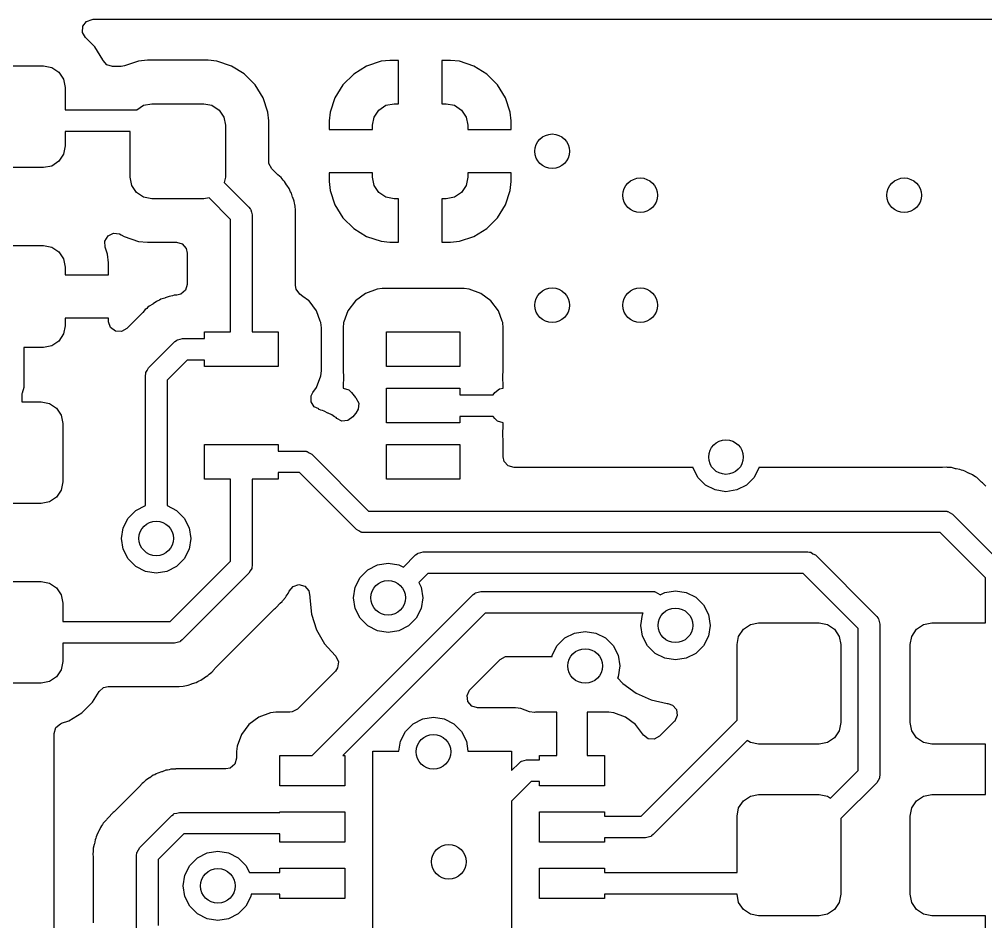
# Model space of a CAD drawing. Extents: x 3.82 to 4.98, y -3.18 to -2.42.
# Drawn here: x 4.2078 to 4.6471, y -2.8302 to -2.42 of the extents above; entities that cross this region are included whole.
import ezdxf

# ---------------------------------------------------------------- set-up
doc = ezdxf.new("R2010")
doc.units = 0
doc.header["$MEASUREMENT"] = 0
doc.layers.add('BLACK', color=7, linetype='CONTINUOUS')

msp = doc.modelspace()

# ---------------------------------------------------------------- linework, layer by layer
at = {"layer": 'BLACK', "linetype": 'CONTINUOUS'}
for p, q in [((4.23833, -2.42097), (4.2409, -2.42001)), ((4.2409, -2.42001), (4.24125, -2.42)), ((4.24125, -2.42), (4.97512, -2.42)), ((4.23648, -2.42592), (4.23668, -2.42318)), ((4.23668, -2.42318), (4.23833, -2.42097)), ((4.2378, -2.42833), (4.23648, -2.42592)), ((4.24204, -2.43257), (4.2378, -2.42833)), ((4.24566, -2.43845), (4.24204, -2.43257)), ((4.1813, -2.44118), (4.2187, -2.44118)), ((4.2187, -2.44118), (4.22247, -2.44193)), ((4.22247, -2.44193), (4.22566, -2.44406)), ((4.24573, -2.4386), (4.24566, -2.43845)), ((4.24566, -2.43845), (4.24566, -2.43845)), ((4.24581, -2.43869), (4.24573, -2.4386)), ((4.24752, -2.44064), (4.24581, -2.43869)), ((4.24581, -2.43869), (4.24581, -2.43869)), ((4.24581, -2.43869), (4.24581, -2.43869)), ((4.25016, -2.44142), (4.24752, -2.44064)), ((4.25402, -2.44142), (4.25016, -2.44142)), ((4.25556, -2.44117), (4.25402, -2.44142)), ((4.25783, -2.44042), (4.25556, -2.44117)), ((4.26194, -2.43906), (4.25783, -2.44042)), ((4.26598, -2.43864), (4.26194, -2.43906)), ((4.26194, -2.43906), (4.26194, -2.43906)), ((4.29354, -2.43864), (4.26598, -2.43864)), ((4.26598, -2.43864), (4.26598, -2.43864)), ((4.29759, -2.43906), (4.29354, -2.43864)), ((4.30415, -2.44123), (4.29759, -2.43906)), ((4.29759, -2.43906), (4.29759, -2.43906)), ((4.31003, -2.44485), (4.30415, -2.44123)), ((4.36562, -2.44125), (4.35975, -2.44487)), ((4.36563, -2.44125), (4.36562, -2.44125)), ((4.37218, -2.43907), (4.36563, -2.44125)), ((4.37622, -2.43866), (4.37218, -2.43907)), ((4.38016, -2.43866), (4.37622, -2.43866)), ((4.37622, -2.43866), (4.37622, -2.43866)), ((4.38016, -2.45835), (4.38016, -2.43866)), ((4.38016, -2.43866), (4.38016, -2.43866)), ((4.40378, -2.43866), (4.39984, -2.43866)), ((4.39984, -2.43866), (4.39984, -2.45835)), ((4.40782, -2.43907), (4.40378, -2.43866)), ((4.41437, -2.44125), (4.40782, -2.43907)), ((4.40782, -2.43907), (4.40782, -2.43907)), ((4.42025, -2.44487), (4.41437, -2.44125)), ((4.41437, -2.44125), (4.41437, -2.44125)), ((4.22566, -2.44406), (4.22779, -2.44725)), ((4.31491, -2.44974), (4.31003, -2.44485)), ((4.35975, -2.44487), (4.35487, -2.44975)), ((4.42513, -2.44975), (4.42025, -2.44487)), ((4.22779, -2.44725), (4.22854, -2.45102)), ((4.22854, -2.45102), (4.22854, -2.46112)), ((4.31854, -2.45562), (4.31491, -2.44974)), ((4.35487, -2.44975), (4.35125, -2.45562)), ((4.42875, -2.45562), (4.42513, -2.44975)), ((4.32071, -2.46217), (4.31854, -2.45562)), ((4.35125, -2.45563), (4.34907, -2.46218)), ((4.35125, -2.45562), (4.35125, -2.45563)), ((4.42875, -2.45563), (4.42875, -2.45562)), ((4.43093, -2.46218), (4.42875, -2.45563)), ((4.26115, -2.46112), (4.26419, -2.4591)), ((4.26419, -2.4591), (4.26795, -2.45835)), ((4.26795, -2.45835), (4.29157, -2.45835)), ((4.29157, -2.45835), (4.29534, -2.4591)), ((4.29534, -2.4591), (4.29853, -2.46123)), ((4.37123, -2.46123), (4.37442, -2.4591)), ((4.37442, -2.4591), (4.37819, -2.45835)), ((4.37819, -2.45835), (4.38016, -2.45835)), ((4.39984, -2.45835), (4.40181, -2.45835)), ((4.40181, -2.45835), (4.40558, -2.4591)), ((4.40558, -2.4591), (4.40877, -2.46123)), ((4.22854, -2.46112), (4.26115, -2.46112)), ((4.29853, -2.46123), (4.30067, -2.46442)), ((4.30067, -2.46442), (4.30142, -2.46819)), ((4.32112, -2.46622), (4.32071, -2.46217)), ((4.32071, -2.46217), (4.32071, -2.46217)), ((4.34907, -2.46218), (4.34866, -2.46622)), ((4.34907, -2.46218), (4.34907, -2.46218)), ((4.36835, -2.46819), (4.3691, -2.46442)), ((4.3691, -2.46442), (4.37123, -2.46123)), ((4.40877, -2.46123), (4.4109, -2.46442)), ((4.4109, -2.46442), (4.41165, -2.46819)), ((4.43134, -2.46622), (4.43093, -2.46218)), ((4.30142, -2.46819), (4.30142, -2.49181)), ((4.32112, -2.47016), (4.32112, -2.46622)), ((4.32112, -2.46622), (4.32112, -2.46622)), ((4.34866, -2.46622), (4.34866, -2.47016)), ((4.36835, -2.47016), (4.36835, -2.46819)), ((4.41165, -2.46819), (4.41165, -2.47016)), ((4.43134, -2.47016), (4.43134, -2.46622)), ((4.43134, -2.46622), (4.43134, -2.46622)), ((4.25811, -2.47096), (4.22854, -2.47096)), ((4.22854, -2.47096), (4.22854, -2.47759)), ((4.25811, -2.49181), (4.25811, -2.47096)), ((4.32112, -2.48451), (4.32112, -2.47016)), ((4.34866, -2.47016), (4.36835, -2.47016)), ((4.41165, -2.47016), (4.43134, -2.47016)), ((4.22854, -2.47759), (4.22779, -2.48136)), ((4.22779, -2.48136), (4.22566, -2.48455)), ((4.22566, -2.48455), (4.22247, -2.48669)), ((4.32123, -2.48555), (4.32112, -2.48451)), ((4.32255, -2.48796), (4.32123, -2.48555)), ((4.2187, -2.48744), (4.1813, -2.48744)), ((4.22247, -2.48669), (4.2187, -2.48744)), ((4.32443, -2.48984), (4.32255, -2.48796)), ((4.32517, -2.49058), (4.32443, -2.48984)), ((4.32534, -2.49074), (4.32517, -2.49058)), ((4.32676, -2.49191), (4.32534, -2.49074)), ((4.36835, -2.48984), (4.34866, -2.48984)), ((4.34866, -2.48984), (4.34866, -2.49378)), ((4.36835, -2.49181), (4.36835, -2.48984)), ((4.43134, -2.48984), (4.41165, -2.48984)), ((4.41165, -2.48984), (4.41165, -2.49181)), ((4.43134, -2.49378), (4.43134, -2.48984)), ((4.25886, -2.49558), (4.25811, -2.49181)), ((4.30142, -2.49181), (4.30094, -2.49422)), ((4.30094, -2.49422), (4.31214, -2.50542)), ((4.32722, -2.49254), (4.32676, -2.49191)), ((4.32772, -2.49313), (4.32722, -2.49254)), ((4.32827, -2.49368), (4.32772, -2.49313)), ((4.32921, -2.49526), (4.32827, -2.49368)), ((4.32827, -2.49368), (4.32827, -2.49368)), ((4.34866, -2.49378), (4.34907, -2.49782)), ((4.3691, -2.49558), (4.36835, -2.49181)), ((4.41165, -2.49181), (4.4109, -2.49558)), ((4.43093, -2.49782), (4.43134, -2.49378)), ((4.43134, -2.49378), (4.43134, -2.49378)), ((4.26099, -2.49877), (4.25886, -2.49558)), ((4.26419, -2.5009), (4.26099, -2.49877)), ((4.32933, -2.49545), (4.32921, -2.49526)), ((4.33041, -2.49694), (4.32933, -2.49545)), ((4.3307, -2.49767), (4.33041, -2.49694)), ((4.33041, -2.49694), (4.33041, -2.49694)), ((4.33104, -2.49836), (4.3307, -2.49767)), ((4.33144, -2.49904), (4.33104, -2.49836)), ((4.33195, -2.5008), (4.33144, -2.49904)), ((4.34907, -2.49782), (4.35125, -2.50437)), ((4.37123, -2.49877), (4.3691, -2.49558)), ((4.37442, -2.5009), (4.37123, -2.49877)), ((4.40877, -2.49877), (4.40558, -2.5009)), ((4.4109, -2.49558), (4.40877, -2.49877)), ((4.42875, -2.50437), (4.43093, -2.49782)), ((4.43093, -2.49782), (4.43093, -2.49782)), ((4.26795, -2.50165), (4.26419, -2.5009)), ((4.29157, -2.50165), (4.26795, -2.50165)), ((4.29398, -2.50118), (4.29157, -2.50165)), ((4.30374, -2.51094), (4.29398, -2.50118)), ((4.33203, -2.50102), (4.33195, -2.5008)), ((4.3327, -2.50272), (4.33203, -2.50102)), ((4.3328, -2.50351), (4.3327, -2.50272)), ((4.33296, -2.50426), (4.3328, -2.50351)), ((4.37819, -2.50165), (4.37442, -2.5009)), ((4.38016, -2.50165), (4.37819, -2.50165)), ((4.38016, -2.52134), (4.38016, -2.50165)), ((4.40181, -2.50165), (4.39984, -2.50165)), ((4.39984, -2.50165), (4.39984, -2.52134)), ((4.40558, -2.5009), (4.40181, -2.50165)), ((4.31214, -2.50542), (4.31267, -2.50612)), ((4.31267, -2.50612), (4.3128, -2.50624)), ((4.3128, -2.50624), (4.31283, -2.50634)), ((4.31283, -2.50634), (4.31298, -2.50654)), ((4.31298, -2.50654), (4.31324, -2.50773)), ((4.31324, -2.50773), (4.31358, -2.5089)), ((4.33318, -2.50501), (4.33296, -2.50426)), ((4.33323, -2.50673), (4.33318, -2.50501)), ((4.33324, -2.50685), (4.33323, -2.50673)), ((4.33325, -2.50708), (4.33324, -2.50685)), ((4.33329, -2.50735), (4.33325, -2.50708)), ((4.33329, -2.50851), (4.33329, -2.50735)), ((4.33329, -2.50735), (4.33329, -2.50735)), ((4.35125, -2.50437), (4.35125, -2.50437)), ((4.35125, -2.50437), (4.35487, -2.51025)), ((4.42513, -2.51025), (4.42875, -2.50437)), ((4.42875, -2.50437), (4.42875, -2.50437)), ((4.30374, -2.56213), (4.30374, -2.51094)), ((4.31358, -2.5089), (4.31358, -2.56213)), ((4.33337, -2.51123), (4.33329, -2.50851)), ((4.33329, -2.51216), (4.33336, -2.51154)), ((4.33329, -2.54098), (4.33329, -2.51216)), ((4.33334, -2.51154), (4.33337, -2.51123)), ((4.33336, -2.51154), (4.33334, -2.51154)), ((4.35487, -2.51025), (4.35975, -2.51513)), ((4.42025, -2.51513), (4.42513, -2.51025)), ((4.35975, -2.51513), (4.36562, -2.51875)), ((4.41437, -2.51875), (4.42025, -2.51513)), ((4.24669, -2.52085), (4.2481, -2.51849)), ((4.24679, -2.5236), (4.24669, -2.52085)), ((4.2481, -2.51849), (4.25056, -2.51726)), ((4.25056, -2.51726), (4.2533, -2.51756)), ((4.2533, -2.51756), (4.25399, -2.51791)), ((4.25399, -2.51791), (4.25538, -2.51877)), ((4.25538, -2.51877), (4.25538, -2.51877)), ((4.25538, -2.51877), (4.25538, -2.51877)), ((4.25538, -2.51877), (4.26194, -2.52094)), ((4.26194, -2.52094), (4.26598, -2.52136)), ((4.26598, -2.52136), (4.27915, -2.52136)), ((4.27915, -2.52136), (4.28179, -2.52213)), ((4.36562, -2.51875), (4.36563, -2.51875)), ((4.36563, -2.51875), (4.37218, -2.52093)), ((4.37218, -2.52093), (4.37218, -2.52093)), ((4.37218, -2.52093), (4.37622, -2.52134)), ((4.37622, -2.52134), (4.38016, -2.52134)), ((4.39984, -2.52134), (4.40378, -2.52134)), ((4.40378, -2.52134), (4.40782, -2.52093)), ((4.40378, -2.52134), (4.40378, -2.52134)), ((4.40782, -2.52093), (4.41437, -2.51875)), ((4.41437, -2.51875), (4.41437, -2.51875)), ((4.1813, -2.52287), (4.2187, -2.52287)), ((4.2187, -2.52287), (4.22247, -2.52362)), ((4.22247, -2.52362), (4.22566, -2.52575)), ((4.22566, -2.52575), (4.22779, -2.52895)), ((4.24782, -2.5267), (4.24679, -2.5236)), ((4.28179, -2.52213), (4.28359, -2.52421)), ((4.28359, -2.52421), (4.28404, -2.52624)), ((4.22779, -2.52895), (4.22854, -2.53271)), ((4.24823, -2.53074), (4.24782, -2.5267)), ((4.28404, -2.52624), (4.28404, -2.54057)), ((4.22854, -2.53271), (4.22854, -2.53616)), ((4.24823, -2.53075), (4.24823, -2.53074)), ((4.24823, -2.53616), (4.24823, -2.53075)), ((4.22854, -2.53616), (4.24823, -2.53616)), ((4.28326, -2.54321), (4.28118, -2.54501)), ((4.28404, -2.54057), (4.28326, -2.54321)), ((4.3336, -2.54268), (4.33329, -2.54098)), ((4.33524, -2.54489), (4.3336, -2.54268)), ((4.37037, -2.54267), (4.36507, -2.54465)), ((4.37272, -2.54242), (4.37037, -2.54267)), ((4.40996, -2.54242), (4.37272, -2.54242)), ((4.37272, -2.54242), (4.37272, -2.54242)), ((4.4123, -2.54267), (4.40996, -2.54242)), ((4.40996, -2.54242), (4.40996, -2.54242)), ((4.40996, -2.54242), (4.40996, -2.54242)), ((4.40996, -2.54242), (4.40996, -2.54242)), ((4.41761, -2.54465), (4.4123, -2.54267)), ((4.4123, -2.54267), (4.4123, -2.54267)), ((4.27146, -2.54762), (4.27078, -2.54796)), ((4.27214, -2.54722), (4.27146, -2.54762)), ((4.2739, -2.54671), (4.27214, -2.54722)), ((4.27214, -2.54722), (4.27214, -2.54722)), ((4.27412, -2.54663), (4.2739, -2.54671)), ((4.27583, -2.54596), (4.27412, -2.54663)), ((4.27661, -2.54586), (4.27583, -2.54596)), ((4.27583, -2.54596), (4.27583, -2.54596)), ((4.27583, -2.54596), (4.27583, -2.54596)), ((4.27583, -2.54596), (4.27583, -2.54596)), ((4.27583, -2.54596), (4.27583, -2.54596)), ((4.27736, -2.5457), (4.27661, -2.54586)), ((4.27812, -2.54548), (4.27736, -2.5457)), ((4.27931, -2.54545), (4.27812, -2.54548)), ((4.27812, -2.54548), (4.27812, -2.54548)), ((4.28118, -2.54501), (4.27931, -2.54545)), ((4.33668, -2.54596), (4.33524, -2.54489)), ((4.33916, -2.54782), (4.33668, -2.54596)), ((4.33947, -2.54805), (4.33916, -2.54782)), ((4.36507, -2.54465), (4.36053, -2.54805)), ((4.36507, -2.54465), (4.36507, -2.54465)), ((4.42215, -2.54805), (4.41761, -2.54465)), ((4.41761, -2.54465), (4.41761, -2.54465)), ((4.26501, -2.55191), (4.26384, -2.55332)), ((4.26565, -2.55144), (4.26501, -2.55191)), ((4.26623, -2.55094), (4.26565, -2.55144)), ((4.26679, -2.55039), (4.26623, -2.55094)), ((4.26837, -2.54945), (4.26679, -2.55039)), ((4.26856, -2.54933), (4.26837, -2.54945)), ((4.27004, -2.54825), (4.26856, -2.54933)), ((4.27078, -2.54796), (4.27004, -2.54825)), ((4.27004, -2.54825), (4.27004, -2.54825)), ((4.34287, -2.55259), (4.33947, -2.54805)), ((4.36053, -2.54805), (4.35713, -2.55259)), ((4.36053, -2.54805), (4.36053, -2.54805)), ((4.42554, -2.55259), (4.42215, -2.54805)), ((4.42215, -2.54805), (4.42215, -2.54805)), ((4.24823, -2.55584), (4.22854, -2.55584)), ((4.22854, -2.55584), (4.22854, -2.55929)), ((4.24823, -2.55716), (4.24823, -2.55584)), ((4.26368, -2.55349), (4.25656, -2.56061)), ((4.26384, -2.55332), (4.26368, -2.55349)), ((4.34457, -2.55716), (4.34287, -2.55259)), ((4.34287, -2.55259), (4.34287, -2.55259)), ((4.35713, -2.55259), (4.3553, -2.55751)), ((4.35713, -2.55259), (4.35713, -2.55259)), ((4.42725, -2.55716), (4.42554, -2.55259)), ((4.42554, -2.55259), (4.42554, -2.55259)), ((4.22854, -2.55929), (4.22779, -2.56305)), ((4.24824, -2.55751), (4.24823, -2.55716)), ((4.2492, -2.56008), (4.24824, -2.55751)), ((4.2514, -2.56173), (4.2492, -2.56008)), ((4.25656, -2.56061), (4.25415, -2.56193)), ((4.34485, -2.55789), (4.34457, -2.55716)), ((4.3451, -2.56024), (4.34485, -2.55789)), ((4.3451, -2.57976), (4.3451, -2.56024)), ((4.35515, -2.55789), (4.3549, -2.56024)), ((4.3549, -2.56024), (4.3549, -2.56024)), ((4.3549, -2.56024), (4.3549, -2.56024)), ((4.3549, -2.56024), (4.3549, -2.57976)), ((4.3553, -2.55751), (4.35515, -2.55789)), ((4.42752, -2.55789), (4.42725, -2.55716)), ((4.42778, -2.56024), (4.42752, -2.55789)), ((4.42778, -2.57976), (4.42778, -2.56024)), ((4.22779, -2.56305), (4.22566, -2.56625)), ((4.25415, -2.56193), (4.2514, -2.56173)), ((4.27964, -2.56568), (4.28083, -2.56542)), ((4.28083, -2.56542), (4.282, -2.56508)), ((4.282, -2.56508), (4.29193, -2.56508)), ((4.29193, -2.56508), (4.29193, -2.56213)), ((4.29193, -2.56213), (4.30374, -2.56213)), ((4.31358, -2.56213), (4.32539, -2.56213)), ((4.32539, -2.56213), (4.32539, -2.57787)), ((4.37461, -2.57787), (4.37461, -2.56213)), ((4.37461, -2.56213), (4.40807, -2.56213)), ((4.40807, -2.56213), (4.40807, -2.57787)), ((4.2187, -2.56913), (4.20984, -2.56913)), ((4.20984, -2.56913), (4.20984, -2.58737)), ((4.22247, -2.56838), (4.2187, -2.56913)), ((4.22566, -2.56625), (4.22247, -2.56838)), ((4.26652, -2.57852), (4.27852, -2.56652)), ((4.27852, -2.56652), (4.27922, -2.56599)), ((4.27922, -2.56599), (4.27934, -2.56586)), ((4.27934, -2.56586), (4.27944, -2.56583)), ((4.27944, -2.56583), (4.27964, -2.56568)), ((4.26594, -2.57959), (4.26652, -2.57852)), ((4.28404, -2.57492), (4.27492, -2.58404)), ((4.29193, -2.57492), (4.28404, -2.57492)), ((4.29193, -2.57787), (4.29193, -2.57492)), ((4.32539, -2.57787), (4.29193, -2.57787)), ((4.40807, -2.57787), (4.37461, -2.57787)), ((4.26508, -2.582), (4.2652, -2.58113)), ((4.26508, -2.64105), (4.26508, -2.582)), ((4.26519, -2.58095), (4.26524, -2.58086)), ((4.2652, -2.58113), (4.26519, -2.58095)), ((4.26524, -2.58086), (4.26528, -2.58061)), ((4.26528, -2.58061), (4.26594, -2.57959)), ((4.34287, -2.58741), (4.34485, -2.58211)), ((4.34485, -2.58211), (4.3451, -2.57976)), ((4.3549, -2.57976), (4.3549, -2.57976)), ((4.3549, -2.57976), (4.35518, -2.58237)), ((4.35518, -2.58237), (4.35518, -2.58341)), ((4.4275, -2.58237), (4.42752, -2.58211)), ((4.4275, -2.58341), (4.4275, -2.58237)), ((4.42752, -2.58211), (4.42778, -2.57976)), ((4.42752, -2.58211), (4.42752, -2.58211)), ((4.20984, -2.58737), (4.20907, -2.59001)), ((4.27492, -2.58404), (4.27492, -2.64105)), ((4.3412, -2.58964), (4.34287, -2.58741)), ((4.35518, -2.58341), (4.35492, -2.58583)), ((4.35492, -2.58583), (4.35492, -2.58772)), ((4.42776, -2.58583), (4.4275, -2.58341)), ((4.42776, -2.58772), (4.42776, -2.58583)), ((4.42776, -2.58583), (4.42776, -2.58583)), ((4.20907, -2.59001), (4.20884, -2.59029)), ((4.20884, -2.59029), (4.20884, -2.59387)), ((4.34041, -2.59387), (4.34045, -2.59112)), ((4.34045, -2.59112), (4.3412, -2.58964)), ((4.35492, -2.58772), (4.35492, -2.58772)), ((4.35492, -2.58772), (4.35756, -2.58849)), ((4.35756, -2.58849), (4.35882, -2.58967)), ((4.35882, -2.58967), (4.36053, -2.59195)), ((4.37461, -2.60346), (4.37461, -2.58772)), ((4.37461, -2.58772), (4.40807, -2.58772)), ((4.40807, -2.58772), (4.40807, -2.59067)), ((4.40807, -2.59067), (4.42311, -2.59067)), ((4.42311, -2.59067), (4.42385, -2.58967)), ((4.42385, -2.58967), (4.42605, -2.58802)), ((4.42605, -2.58802), (4.42775, -2.58772)), ((4.42775, -2.58772), (4.42776, -2.58772)), ((4.20884, -2.59387), (4.2177, -2.59387)), ((4.2177, -2.59387), (4.22147, -2.59462)), ((4.22147, -2.59462), (4.22466, -2.59675)), ((4.34186, -2.5962), (4.34041, -2.59387)), ((4.34384, -2.59715), (4.34186, -2.5962)), ((4.36053, -2.59195), (4.36053, -2.59195)), ((4.36053, -2.59195), (4.36053, -2.59195)), ((4.36053, -2.59195), (4.36072, -2.59214)), ((4.36072, -2.59214), (4.36204, -2.59455)), ((4.36204, -2.59455), (4.36184, -2.5973)), ((4.22466, -2.59675), (4.22679, -2.59995)), ((4.22679, -2.59995), (4.22754, -2.60371)), ((4.34381, -2.59726), (4.34384, -2.59715)), ((4.34411, -2.59734), (4.34381, -2.59726)), ((4.34483, -2.59766), (4.34411, -2.59734)), ((4.34555, -2.59791), (4.34483, -2.59766)), ((4.34632, -2.5981), (4.34555, -2.59791)), ((4.34793, -2.59899), (4.34632, -2.5981)), ((4.34632, -2.5981), (4.34632, -2.5981)), ((4.34813, -2.59909), (4.34793, -2.59899)), ((4.34982, -2.59982), (4.34813, -2.59909)), ((4.35044, -2.6003), (4.34982, -2.59982)), ((4.35108, -2.60072), (4.35044, -2.6003)), ((4.36053, -2.59923), (4.35936, -2.60079)), ((4.36072, -2.59904), (4.36053, -2.59923)), ((4.36184, -2.5973), (4.36072, -2.59904)), ((4.42311, -2.60051), (4.40807, -2.60051)), ((4.40807, -2.60051), (4.40807, -2.60346)), ((4.42385, -2.60151), (4.42311, -2.60051)), ((4.22754, -2.60371), (4.22754, -2.63029)), ((4.35177, -2.6011), (4.35108, -2.60072)), ((4.35211, -2.60142), (4.35177, -2.6011)), ((4.35177, -2.6011), (4.35177, -2.6011)), ((4.35442, -2.60263), (4.35211, -2.60142)), ((4.35716, -2.60244), (4.35442, -2.60263)), ((4.35936, -2.60079), (4.35716, -2.60244)), ((4.40807, -2.60346), (4.37461, -2.60346)), ((4.42512, -2.60269), (4.42385, -2.60151)), ((4.42775, -2.60346), (4.42512, -2.60269)), ((4.42776, -2.60346), (4.42775, -2.60346)), ((4.42776, -2.60535), (4.42776, -2.60346)), ((4.4275, -2.60777), (4.42776, -2.60535)), ((4.4275, -2.60882), (4.4275, -2.60777)), ((4.42752, -2.60908), (4.4275, -2.60882)), ((4.42778, -2.61142), (4.42752, -2.60908)), ((4.42752, -2.60908), (4.42752, -2.60908)), ((4.42776, -2.60535), (4.42776, -2.60535)), ((4.29193, -2.62906), (4.29193, -2.61331)), ((4.29193, -2.61331), (4.32539, -2.61331)), ((4.32539, -2.61331), (4.32539, -2.61626)), ((4.37461, -2.62906), (4.37461, -2.61331)), ((4.37461, -2.61331), (4.40807, -2.61331)), ((4.40807, -2.61331), (4.40807, -2.62906)), ((4.42778, -2.61895), (4.42778, -2.61142)), ((4.42778, -2.61142), (4.42778, -2.61142)), ((4.32539, -2.61626), (4.33718, -2.61626)), ((4.33718, -2.61626), (4.33805, -2.61638)), ((4.33805, -2.61638), (4.33823, -2.61637)), ((4.33823, -2.61637), (4.33832, -2.61642)), ((4.33832, -2.61642), (4.33857, -2.61646)), ((4.33857, -2.61646), (4.33959, -2.61712)), ((4.33959, -2.61712), (4.34066, -2.6177)), ((4.34066, -2.6177), (4.3665, -2.64354)), ((4.42822, -2.62098), (4.42778, -2.61895)), ((4.43002, -2.62306), (4.42822, -2.62098)), ((4.33514, -2.6261), (4.32539, -2.6261)), ((4.32539, -2.6261), (4.32539, -2.62906)), ((4.36098, -2.65194), (4.33514, -2.6261)), ((4.43266, -2.62383), (4.43002, -2.62306)), ((4.51402, -2.62383), (4.43266, -2.62383)), ((4.51402, -2.62387), (4.51402, -2.62383)), ((4.51626, -2.62826), (4.51402, -2.62387)), ((4.54398, -2.62387), (4.54174, -2.62826)), ((4.62718, -2.62383), (4.54398, -2.62383)), ((4.54398, -2.62383), (4.54398, -2.62387)), ((4.62741, -2.62382), (4.62718, -2.62383)), ((4.62924, -2.62365), (4.62741, -2.62382)), ((4.62972, -2.62372), (4.62924, -2.62365)), ((4.62924, -2.62365), (4.62924, -2.62365)), ((4.63002, -2.62377), (4.62972, -2.62372)), ((4.63078, -2.62383), (4.63002, -2.62377)), ((4.63157, -2.62383), (4.63078, -2.62383)), ((4.63334, -2.62429), (4.63157, -2.62383)), ((4.63157, -2.62383), (4.63157, -2.62383)), ((4.63357, -2.62433), (4.63334, -2.62429)), ((4.63538, -2.62462), (4.63357, -2.62433)), ((4.63611, -2.62493), (4.63538, -2.62462)), ((4.63538, -2.62462), (4.63538, -2.62462)), ((4.63683, -2.62518), (4.63611, -2.62493)), ((4.63759, -2.62538), (4.63683, -2.62518)), ((4.6392, -2.62626), (4.63759, -2.62538)), ((4.63759, -2.62538), (4.63759, -2.62538)), ((4.63941, -2.62636), (4.6392, -2.62626)), ((4.64109, -2.62709), (4.63941, -2.62636)), ((4.22754, -2.63029), (4.22679, -2.63405)), ((4.30374, -2.62906), (4.29193, -2.62906)), ((4.30374, -2.6663), (4.30374, -2.62906)), ((4.32539, -2.62906), (4.31358, -2.62906)), ((4.31358, -2.62906), (4.31358, -2.66834)), ((4.40807, -2.62906), (4.37461, -2.62906)), ((4.51974, -2.63174), (4.51626, -2.62826)), ((4.54174, -2.62826), (4.53826, -2.63174)), ((4.64172, -2.62757), (4.64109, -2.62709)), ((4.64236, -2.628), (4.64172, -2.62757)), ((4.64305, -2.62838), (4.64236, -2.628)), ((4.64438, -2.62963), (4.64305, -2.62838)), ((4.64305, -2.62838), (4.64305, -2.62838)), ((4.64305, -2.62838), (4.64305, -2.62838)), ((4.64456, -2.62978), (4.64438, -2.62963)), ((4.64477, -2.62995), (4.64456, -2.62978)), ((4.64519, -2.63036), (4.64477, -2.62995)), ((4.6456, -2.63077), (4.64519, -2.63036)), ((4.64718, -2.63226), (4.6456, -2.63077)), ((4.22679, -2.63405), (4.22466, -2.63725)), ((4.52413, -2.63398), (4.51974, -2.63174)), ((4.529, -2.63475), (4.52413, -2.63398)), ((4.53387, -2.63398), (4.529, -2.63475)), ((4.53826, -2.63174), (4.53387, -2.63398)), ((4.2177, -2.64013), (4.1803, -2.64013)), ((4.22147, -2.63938), (4.2177, -2.64013)), ((4.22466, -2.63725), (4.22147, -2.63938)), ((4.25726, -2.64674), (4.26074, -2.64326)), ((4.26074, -2.64326), (4.26508, -2.64105)), ((4.27492, -2.64105), (4.27926, -2.64326)), ((4.27926, -2.64326), (4.28274, -2.64674)), ((4.3665, -2.64354), (4.62846, -2.64354)), ((4.62846, -2.64354), (4.62933, -2.64366)), ((4.62933, -2.64366), (4.6295, -2.64365)), ((4.6295, -2.64365), (4.6296, -2.6437)), ((4.6296, -2.6437), (4.62984, -2.64373)), ((4.62984, -2.64373), (4.63087, -2.64439)), ((4.63087, -2.64439), (4.63194, -2.64498)), ((4.25502, -2.65113), (4.25726, -2.64674)), ((4.28274, -2.64674), (4.28498, -2.65113)), ((4.63194, -2.64498), (4.65533, -2.66837)), ((4.25425, -2.656), (4.25502, -2.65113)), ((4.28498, -2.65113), (4.28575, -2.656)), ((4.36205, -2.65252), (4.36098, -2.65194)), ((4.36307, -2.65318), (4.36205, -2.65252)), ((4.36332, -2.65321), (4.36307, -2.65318)), ((4.36341, -2.65327), (4.36332, -2.65321)), ((4.36359, -2.65325), (4.36341, -2.65327)), ((4.36446, -2.65338), (4.36359, -2.65325)), ((4.62642, -2.65338), (4.36446, -2.65338)), ((4.64693, -2.67389), (4.62642, -2.65338)), ((4.25502, -2.66087), (4.25425, -2.656)), ((4.28575, -2.656), (4.28498, -2.66087)), ((4.25726, -2.66526), (4.25502, -2.66087)), ((4.28498, -2.66087), (4.28274, -2.66526)), ((4.39023, -2.66242), (4.39139, -2.66208)), ((4.39139, -2.66208), (4.56614, -2.66208)), ((4.56614, -2.66208), (4.56701, -2.6622)), ((4.26074, -2.66874), (4.25726, -2.66526)), ((4.27627, -2.69377), (4.30374, -2.6663)), ((4.28274, -2.66526), (4.27926, -2.66874)), ((4.38235, -2.66909), (4.38791, -2.66352)), ((4.38791, -2.66352), (4.38862, -2.66299)), ((4.38862, -2.66299), (4.38873, -2.66286)), ((4.38873, -2.66286), (4.38884, -2.66283)), ((4.38884, -2.66283), (4.38904, -2.66268)), ((4.38904, -2.66268), (4.39023, -2.66242)), ((4.56701, -2.6622), (4.56719, -2.66219)), ((4.56719, -2.66219), (4.56728, -2.66224)), ((4.56728, -2.66224), (4.56753, -2.66228)), ((4.56753, -2.66228), (4.56855, -2.66294)), ((4.56855, -2.66294), (4.56962, -2.66352)), ((4.56962, -2.66352), (4.59753, -2.69143)), ((4.26513, -2.67098), (4.26074, -2.66874)), ((4.27926, -2.66874), (4.27487, -2.67098)), ((4.31272, -2.67075), (4.31214, -2.67182)), ((4.31338, -2.66973), (4.31272, -2.67075)), ((4.31342, -2.66948), (4.31338, -2.66973)), ((4.31347, -2.66938), (4.31342, -2.66948)), ((4.31358, -2.66834), (4.31346, -2.66921)), ((4.31346, -2.66921), (4.31347, -2.66938)), ((4.36265, -2.67374), (4.36614, -2.67026)), ((4.36614, -2.67026), (4.37053, -2.66802)), ((4.37053, -2.66802), (4.37539, -2.66725)), ((4.37539, -2.66725), (4.38026, -2.66802)), ((4.38026, -2.66802), (4.38235, -2.66909)), ((4.27, -2.67175), (4.26513, -2.67098)), ((4.27487, -2.67098), (4.27, -2.67175)), ((4.31214, -2.67182), (4.28179, -2.70217)), ((4.36042, -2.67813), (4.36265, -2.67374)), ((4.39343, -2.67192), (4.38931, -2.67605)), ((4.5641, -2.67192), (4.39343, -2.67192)), ((4.58913, -2.69694), (4.5641, -2.67192)), ((4.64693, -2.69444), (4.64693, -2.67389)), ((4.1803, -2.67556), (4.2177, -2.67556)), ((4.2177, -2.67556), (4.22147, -2.67631)), ((4.22147, -2.67631), (4.22466, -2.67845)), ((4.22466, -2.67845), (4.22679, -2.68164)), ((4.33047, -2.67994), (4.33223, -2.67782)), ((4.33223, -2.67782), (4.33486, -2.677)), ((4.33486, -2.677), (4.33751, -2.67772)), ((4.33751, -2.67772), (4.33935, -2.67976)), ((4.35965, -2.683), (4.36042, -2.67813)), ((4.38931, -2.67605), (4.39037, -2.67813)), ((4.39037, -2.67813), (4.39114, -2.683)), ((4.22679, -2.68164), (4.22754, -2.68541)), ((4.32749, -2.68427), (4.32874, -2.68293)), ((4.32874, -2.68293), (4.32912, -2.68224)), ((4.32912, -2.68224), (4.32954, -2.6816)), ((4.32954, -2.6816), (4.33003, -2.68097)), ((4.33003, -2.68097), (4.33047, -2.67994)), ((4.33935, -2.67976), (4.33981, -2.68239)), ((4.33981, -2.68239), (4.33975, -2.683)), ((4.33975, -2.683), (4.33975, -2.683)), ((4.33975, -2.683), (4.33975, -2.683)), ((4.33975, -2.683), (4.34052, -2.69041)), ((4.34087, -2.75472), (4.41408, -2.68152)), ((4.36042, -2.68787), (4.35965, -2.683)), ((4.39114, -2.683), (4.39037, -2.68787)), ((4.41408, -2.68152), (4.41478, -2.68099)), ((4.41478, -2.68099), (4.4149, -2.68086)), ((4.4149, -2.68086), (4.415, -2.68083)), ((4.415, -2.68083), (4.4152, -2.68068)), ((4.4152, -2.68068), (4.41639, -2.68042)), ((4.41639, -2.68042), (4.41756, -2.68008)), ((4.41756, -2.68008), (4.49548, -2.68008)), ((4.49548, -2.68008), (4.49635, -2.6802)), ((4.49635, -2.6802), (4.49652, -2.68019)), ((4.49652, -2.68019), (4.49662, -2.68024)), ((4.49662, -2.68024), (4.49686, -2.68028)), ((4.49686, -2.68028), (4.49789, -2.68094)), ((4.49789, -2.68094), (4.49896, -2.68152)), ((4.49896, -2.68152), (4.49905, -2.68161)), ((4.49905, -2.68161), (4.50113, -2.68055)), ((4.50113, -2.68055), (4.506, -2.67978)), ((4.506, -2.67978), (4.51087, -2.68055)), ((4.51087, -2.68055), (4.51526, -2.68278)), ((4.51526, -2.68278), (4.51874, -2.68627)), ((4.22754, -2.68541), (4.22754, -2.69377)), ((4.29662, -2.7152), (4.32377, -2.68806)), ((4.32377, -2.68806), (4.32425, -2.68767)), ((4.32425, -2.68766), (4.32448, -2.68746)), ((4.32425, -2.68767), (4.32425, -2.68766)), ((4.32448, -2.68746), (4.32635, -2.68548)), ((4.32448, -2.68746), (4.32448, -2.68746)), ((4.32635, -2.68548), (4.32717, -2.68466)), ((4.32717, -2.68466), (4.32734, -2.68444)), ((4.32734, -2.68444), (4.32749, -2.68427)), ((4.36265, -2.69226), (4.36042, -2.68787)), ((4.39037, -2.68787), (4.38813, -2.69226)), ((4.51874, -2.68627), (4.52098, -2.69066)), ((4.34052, -2.69041), (4.34052, -2.69041)), ((4.34052, -2.69041), (4.34283, -2.6975)), ((4.4196, -2.68992), (4.35479, -2.75472)), ((4.36614, -2.69574), (4.36265, -2.69226)), ((4.38813, -2.69226), (4.38465, -2.69574)), ((4.4914, -2.68992), (4.4196, -2.68992)), ((4.49025, -2.69552), (4.49102, -2.69066)), ((4.49102, -2.69066), (4.4914, -2.68992)), ((4.52098, -2.69066), (4.52175, -2.69552)), ((4.59753, -2.69143), (4.59805, -2.69213)), ((4.59805, -2.69213), (4.59819, -2.69225)), ((4.59819, -2.69225), (4.59822, -2.69235)), ((4.59822, -2.69235), (4.59837, -2.69255)), ((4.59837, -2.69255), (4.59863, -2.69374)), ((4.22754, -2.69377), (4.27627, -2.69377)), ((4.37053, -2.69798), (4.36614, -2.69574)), ((4.38465, -2.69574), (4.38026, -2.69798)), ((4.49102, -2.70039), (4.49025, -2.69552)), ((4.52175, -2.69552), (4.52098, -2.70039)), ((4.53689, -2.69732), (4.54008, -2.69519)), ((4.54008, -2.69519), (4.54385, -2.69444)), ((4.54385, -2.69444), (4.57141, -2.69444)), ((4.57141, -2.69444), (4.57518, -2.69519)), ((4.57518, -2.69519), (4.57837, -2.69732)), ((4.58913, -2.76154), (4.58913, -2.69694)), ((4.59863, -2.69374), (4.59897, -2.69491)), ((4.59897, -2.69491), (4.59897, -2.76358)), ((4.61563, -2.69732), (4.61882, -2.69519)), ((4.61882, -2.69519), (4.62259, -2.69444)), ((4.62259, -2.69444), (4.64693, -2.69444)), ((4.34283, -2.6975), (4.34283, -2.6975)), ((4.34283, -2.6975), (4.34655, -2.70395)), ((4.37539, -2.69875), (4.37053, -2.69798)), ((4.38026, -2.69798), (4.37539, -2.69875)), ((4.45226, -2.70474), (4.45574, -2.70126)), ((4.45574, -2.70126), (4.46013, -2.69902)), ((4.46013, -2.69902), (4.465, -2.69825)), ((4.465, -2.69825), (4.46987, -2.69902)), ((4.46987, -2.69902), (4.47426, -2.70126)), ((4.47426, -2.70126), (4.47774, -2.70474)), ((4.49326, -2.70478), (4.49102, -2.70039)), ((4.52098, -2.70039), (4.51874, -2.70478)), ((4.53401, -2.70428), (4.53476, -2.70052)), ((4.53476, -2.70052), (4.53689, -2.69732)), ((4.57837, -2.69732), (4.5805, -2.70052)), ((4.5805, -2.70052), (4.58125, -2.70428)), ((4.61275, -2.70428), (4.6135, -2.70052)), ((4.6135, -2.70052), (4.61563, -2.69732)), ((4.27831, -2.70361), (4.22754, -2.70361)), ((4.22754, -2.70361), (4.22754, -2.71198)), ((4.27948, -2.70327), (4.27831, -2.70361)), ((4.28067, -2.70301), (4.27948, -2.70327)), ((4.28086, -2.70286), (4.28067, -2.70301)), ((4.28097, -2.70283), (4.28086, -2.70286)), ((4.28108, -2.7027), (4.28097, -2.70283)), ((4.28179, -2.70217), (4.28108, -2.7027)), ((4.34655, -2.70395), (4.35128, -2.7092)), ((4.45002, -2.70913), (4.45226, -2.70474)), ((4.47774, -2.70474), (4.47998, -2.70913)), ((4.49674, -2.70826), (4.49326, -2.70478)), ((4.51874, -2.70478), (4.51526, -2.70826)), ((4.53401, -2.73866), (4.53401, -2.70428)), ((4.58125, -2.70428), (4.58125, -2.73972)), ((4.61275, -2.73972), (4.61275, -2.70428)), ((4.35128, -2.7092), (4.35162, -2.70957)), ((4.35162, -2.70957), (4.35281, -2.71205)), ((4.42633, -2.71106), (4.42874, -2.70974)), ((4.42874, -2.70974), (4.42978, -2.70963)), ((4.42978, -2.70963), (4.44994, -2.70963)), ((4.44994, -2.70963), (4.45002, -2.70913)), ((4.47998, -2.70913), (4.48075, -2.714)), ((4.50113, -2.7105), (4.49674, -2.70826)), ((4.51526, -2.70826), (4.51087, -2.7105)), ((4.22754, -2.71198), (4.22679, -2.71575)), ((4.35247, -2.71478), (4.35144, -2.71629)), ((4.35281, -2.71205), (4.35247, -2.71478)), ((4.41265, -2.72474), (4.42633, -2.71106)), ((4.48075, -2.714), (4.47998, -2.71887)), ((4.506, -2.71127), (4.50113, -2.7105)), ((4.51087, -2.7105), (4.506, -2.71127)), ((4.22466, -2.71894), (4.22147, -2.72107)), ((4.22679, -2.71575), (4.22466, -2.71894)), ((4.29175, -2.71937), (4.29194, -2.71924)), ((4.29194, -2.71924), (4.29352, -2.71831)), ((4.29352, -2.71831), (4.29408, -2.71775)), ((4.29408, -2.71775), (4.29466, -2.71725)), ((4.29466, -2.71725), (4.2953, -2.71679)), ((4.2953, -2.71679), (4.29647, -2.71537)), ((4.29647, -2.71537), (4.29662, -2.7152)), ((4.35144, -2.71629), (4.33414, -2.73359)), ((4.47998, -2.71887), (4.47974, -2.71934)), ((4.2177, -2.72182), (4.20392, -2.72182)), ((4.22147, -2.72107), (4.2177, -2.72182)), ((4.24604, -2.7238), (4.24815, -2.72332)), ((4.24815, -2.72332), (4.27505, -2.72332)), ((4.27505, -2.72332), (4.27566, -2.72339)), ((4.27566, -2.72339), (4.27567, -2.72338)), ((4.27567, -2.72338), (4.27597, -2.7234)), ((4.27597, -2.7234), (4.27869, -2.72332)), ((4.27597, -2.7234), (4.27597, -2.7234)), ((4.27869, -2.72332), (4.27986, -2.72332)), ((4.27986, -2.72332), (4.28013, -2.72328)), ((4.28013, -2.72328), (4.28036, -2.72327)), ((4.28036, -2.72327), (4.28219, -2.72321)), ((4.28219, -2.72321), (4.28295, -2.72299)), ((4.28295, -2.72299), (4.2837, -2.72283)), ((4.2837, -2.72283), (4.28448, -2.72273)), ((4.28448, -2.72273), (4.28619, -2.72206)), ((4.28619, -2.72206), (4.2864, -2.72198)), ((4.2864, -2.72198), (4.28655, -2.72194)), ((4.28655, -2.72194), (4.28816, -2.72147)), ((4.28816, -2.72147), (4.28884, -2.72107)), ((4.28884, -2.72107), (4.28953, -2.72073)), ((4.28953, -2.72073), (4.29026, -2.72044)), ((4.29026, -2.72044), (4.29026, -2.72044)), ((4.29026, -2.72044), (4.29027, -2.72044)), ((4.29027, -2.72044), (4.29175, -2.71937)), ((4.47974, -2.71934), (4.48215, -2.72202)), ((4.48215, -2.72202), (4.48818, -2.7264)), ((4.24104, -2.73043), (4.24399, -2.72564)), ((4.24399, -2.72564), (4.24604, -2.7238)), ((4.41127, -2.72749), (4.41241, -2.72499)), ((4.41166, -2.73022), (4.41127, -2.72749)), ((4.41241, -2.72499), (4.41265, -2.72474)), ((4.48818, -2.7264), (4.48818, -2.7264)), ((4.48818, -2.7264), (4.49498, -2.72943)), ((4.23615, -2.73532), (4.24104, -2.73043)), ((4.41346, -2.7323), (4.41166, -2.73022)), ((4.4161, -2.73307), (4.41346, -2.7323)), ((4.49498, -2.72943), (4.49498, -2.72943)), ((4.49498, -2.72943), (4.50227, -2.73098)), ((4.50227, -2.73098), (4.50227, -2.73098)), ((4.50227, -2.73098), (4.50253, -2.731)), ((4.50253, -2.731), (4.50252, -2.73112)), ((4.50252, -2.73112), (4.50468, -2.73175)), ((4.50468, -2.73175), (4.50648, -2.73383)), ((4.23027, -2.73894), (4.23615, -2.73532)), ((4.32195, -2.73527), (4.31664, -2.73725)), ((4.3243, -2.73502), (4.32195, -2.73527)), ((4.33069, -2.73502), (4.3243, -2.73502)), ((4.3243, -2.73502), (4.3243, -2.73502)), ((4.33173, -2.73491), (4.33069, -2.73502)), ((4.33414, -2.73359), (4.33173, -2.73491)), ((4.43338, -2.73307), (4.4161, -2.73307)), ((4.43572, -2.73332), (4.43338, -2.73307)), ((4.43971, -2.73481), (4.43572, -2.73332)), ((4.43572, -2.73332), (4.43572, -2.73332)), ((4.44194, -2.73509), (4.43971, -2.73481)), ((4.44241, -2.73504), (4.44194, -2.73509)), ((4.45217, -2.73504), (4.44241, -2.73504)), ((4.44241, -2.73504), (4.44241, -2.73504)), ((4.45217, -2.75472), (4.45217, -2.73504)), ((4.4757, -2.73504), (4.46594, -2.73504)), ((4.46594, -2.73504), (4.46594, -2.75472)), ((4.47805, -2.73529), (4.4757, -2.73504)), ((4.48335, -2.73727), (4.47805, -2.73529)), ((4.47805, -2.73529), (4.47805, -2.73529)), ((4.50687, -2.73655), (4.50573, -2.73906)), ((4.50648, -2.73383), (4.50687, -2.73655)), ((4.2244, -2.74203), (4.22648, -2.74023)), ((4.22648, -2.74023), (4.22697, -2.74004)), ((4.22697, -2.74004), (4.23027, -2.73894)), ((4.3121, -2.74065), (4.30871, -2.74518)), ((4.31664, -2.73725), (4.3121, -2.74065)), ((4.3121, -2.74065), (4.3121, -2.74065)), ((4.31664, -2.73725), (4.31664, -2.73725)), ((4.38326, -2.74374), (4.38674, -2.74026)), ((4.38674, -2.74026), (4.39113, -2.73802)), ((4.39113, -2.73802), (4.396, -2.73725)), ((4.396, -2.73725), (4.40087, -2.73802)), ((4.40087, -2.73802), (4.40526, -2.74026)), ((4.40526, -2.74026), (4.40874, -2.74374)), ((4.48788, -2.74066), (4.48335, -2.73727)), ((4.48335, -2.73727), (4.48335, -2.73727)), ((4.49147, -2.74545), (4.48788, -2.74066)), ((4.49039, -2.78228), (4.53401, -2.73866)), ((4.50369, -2.74111), (4.49883, -2.74598)), ((4.50549, -2.73931), (4.50369, -2.74111)), ((4.50573, -2.73906), (4.50549, -2.73931)), ((4.58125, -2.73972), (4.5805, -2.74348)), ((4.6135, -2.74348), (4.61275, -2.73972)), ((4.22363, -2.74467), (4.2244, -2.74203)), ((4.22363, -2.86678), (4.22363, -2.74467)), ((4.30871, -2.74518), (4.30673, -2.75049)), ((4.30871, -2.74518), (4.30871, -2.74518)), ((4.38102, -2.74813), (4.38326, -2.74374)), ((4.40874, -2.74374), (4.41098, -2.74813)), ((4.49367, -2.7471), (4.49147, -2.74545)), ((4.5805, -2.74348), (4.57837, -2.74668)), ((4.61563, -2.74668), (4.6135, -2.74348)), ((4.38029, -2.75276), (4.38102, -2.74813)), ((4.41098, -2.74813), (4.41171, -2.75276)), ((4.49641, -2.7473), (4.49367, -2.7471)), ((4.5387, -2.74789), (4.49591, -2.79068)), ((4.49883, -2.74598), (4.49641, -2.7473)), ((4.54008, -2.74881), (4.5387, -2.74789)), ((4.54385, -2.74956), (4.54008, -2.74881)), ((4.57141, -2.74956), (4.54385, -2.74956)), ((4.57518, -2.74881), (4.57141, -2.74956)), ((4.57837, -2.74668), (4.57518, -2.74881)), ((4.61882, -2.74881), (4.61563, -2.74668)), ((4.62259, -2.74956), (4.61882, -2.74881)), ((4.64693, -2.74956), (4.62259, -2.74956)), ((4.64693, -2.77244), (4.64693, -2.74956)), ((4.30673, -2.75049), (4.30648, -2.75284)), ((4.30648, -2.75284), (4.30648, -2.75284)), ((4.30648, -2.75284), (4.30648, -2.75595)), ((4.3685, -2.84724), (4.3685, -2.75276)), ((4.3685, -2.75276), (4.38029, -2.75276)), ((4.41171, -2.75276), (4.4315, -2.75276)), ((4.4315, -2.75276), (4.4315, -2.76154)), ((4.3057, -2.75859), (4.30362, -2.76039)), ((4.30648, -2.75595), (4.3057, -2.75859)), ((4.32618, -2.7685), (4.32618, -2.75472)), ((4.32618, -2.75472), (4.34087, -2.75472)), ((4.35479, -2.75472), (4.35571, -2.75472)), ((4.35571, -2.75472), (4.35571, -2.7685)), ((4.4315, -2.76154), (4.43491, -2.75813)), ((4.43491, -2.75813), (4.43561, -2.75761)), ((4.43561, -2.75761), (4.43573, -2.75747)), ((4.43573, -2.75747), (4.43583, -2.75744)), ((4.43583, -2.75744), (4.43603, -2.75729)), ((4.43603, -2.75729), (4.43722, -2.75704)), ((4.43722, -2.75704), (4.43839, -2.75669)), ((4.43839, -2.75669), (4.44429, -2.75669)), ((4.44429, -2.75669), (4.44429, -2.75472)), ((4.44429, -2.75472), (4.45217, -2.75472)), ((4.46594, -2.75472), (4.47382, -2.75472)), ((4.47382, -2.75472), (4.47382, -2.7685)), ((4.27001, -2.76308), (4.26932, -2.76341)), ((4.27069, -2.76268), (4.27001, -2.76308)), ((4.27245, -2.76216), (4.27069, -2.76268)), ((4.27069, -2.76268), (4.27069, -2.76268)), ((4.27266, -2.76209), (4.27245, -2.76216)), ((4.27437, -2.76141), (4.27266, -2.76209)), ((4.27515, -2.76132), (4.27437, -2.76141)), ((4.27437, -2.76141), (4.27437, -2.76141)), ((4.2759, -2.76116), (4.27515, -2.76132)), ((4.27666, -2.76094), (4.2759, -2.76116)), ((4.27849, -2.76088), (4.27666, -2.76094)), ((4.27666, -2.76094), (4.27666, -2.76094)), ((4.27872, -2.76086), (4.27849, -2.76088)), ((4.27897, -2.76083), (4.27872, -2.76086)), ((4.27899, -2.76083), (4.27897, -2.76083)), ((4.28016, -2.76083), (4.27899, -2.76083)), ((4.28288, -2.76075), (4.28016, -2.76083)), ((4.28318, -2.76077), (4.28288, -2.76075)), ((4.28319, -2.76076), (4.28318, -2.76077)), ((4.2838, -2.76083), (4.28319, -2.76076)), ((4.30159, -2.76083), (4.2838, -2.76083)), ((4.30362, -2.76039), (4.30159, -2.76083)), ((4.57656, -2.77411), (4.58913, -2.76154)), ((4.26355, -2.76736), (4.26238, -2.76878)), ((4.26419, -2.7669), (4.26355, -2.76736)), ((4.26477, -2.7664), (4.26419, -2.7669)), ((4.26533, -2.76584), (4.26477, -2.7664)), ((4.26691, -2.76491), (4.26533, -2.76584)), ((4.2671, -2.76478), (4.26691, -2.76491)), ((4.26859, -2.76371), (4.2671, -2.76478)), ((4.26932, -2.76341), (4.26859, -2.76371)), ((4.26859, -2.76371), (4.26859, -2.76371)), ((4.44042, -2.76654), (4.4315, -2.77546)), ((4.44429, -2.76654), (4.44042, -2.76654)), ((4.44429, -2.7685), (4.44429, -2.76654)), ((4.59753, -2.76706), (4.58125, -2.78334)), ((4.59811, -2.76599), (4.59753, -2.76706)), ((4.59877, -2.76497), (4.59811, -2.76599)), ((4.5988, -2.76472), (4.59877, -2.76497)), ((4.59886, -2.76463), (4.5988, -2.76472)), ((4.59897, -2.76358), (4.59884, -2.76445)), ((4.59884, -2.76445), (4.59886, -2.76463)), ((4.26223, -2.76895), (4.25089, -2.78028)), ((4.26238, -2.76878), (4.26223, -2.76895)), ((4.35571, -2.7685), (4.32618, -2.7685)), ((4.47382, -2.7685), (4.44429, -2.7685)), ((4.4315, -2.77546), (4.4315, -2.84724)), ((4.53476, -2.77852), (4.53689, -2.77532)), ((4.53689, -2.77532), (4.54008, -2.77319)), ((4.54008, -2.77319), (4.54385, -2.77244)), ((4.54385, -2.77244), (4.57141, -2.77244)), ((4.57141, -2.77244), (4.57518, -2.77319)), ((4.57518, -2.77319), (4.57656, -2.77411)), ((4.6135, -2.77852), (4.61563, -2.77532)), ((4.61563, -2.77532), (4.61882, -2.77319)), ((4.61882, -2.77319), (4.62259, -2.77244)), ((4.62259, -2.77244), (4.64693, -2.77244)), ((4.25041, -2.78068), (4.25018, -2.78087)), ((4.25089, -2.78028), (4.25041, -2.78067)), ((4.25041, -2.78067), (4.25041, -2.78068)), ((4.27937, -2.78088), (4.28054, -2.78054)), ((4.28054, -2.78054), (4.32618, -2.78054)), ((4.32618, -2.78054), (4.32618, -2.78031)), ((4.32618, -2.78031), (4.35571, -2.78031)), ((4.35571, -2.78031), (4.35571, -2.79409)), ((4.44429, -2.79409), (4.44429, -2.78031)), ((4.44429, -2.78031), (4.47382, -2.78031)), ((4.47382, -2.78031), (4.47382, -2.78228)), ((4.53401, -2.78228), (4.53476, -2.77852)), ((4.61275, -2.78228), (4.6135, -2.77852)), ((4.24717, -2.78407), (4.24592, -2.78541)), ((4.24732, -2.7839), (4.24717, -2.78407)), ((4.24749, -2.78368), (4.24732, -2.7839)), ((4.24831, -2.78286), (4.24749, -2.78368)), ((4.24749, -2.78368), (4.24749, -2.78368)), ((4.25018, -2.78087), (4.24831, -2.78286)), ((4.26252, -2.79652), (4.27706, -2.78198)), ((4.27706, -2.78198), (4.27777, -2.78145)), ((4.27777, -2.78145), (4.27788, -2.78132)), ((4.27788, -2.78132), (4.27799, -2.78129)), ((4.27799, -2.78129), (4.27818, -2.78114)), ((4.27818, -2.78114), (4.27937, -2.78088)), ((4.47382, -2.78228), (4.49039, -2.78228)), ((4.53401, -2.80787), (4.53401, -2.78228)), ((4.58125, -2.78334), (4.58125, -2.81772)), ((4.61275, -2.81772), (4.61275, -2.78228)), ((4.2438, -2.78926), (4.24292, -2.79086)), ((4.24391, -2.78905), (4.2438, -2.78926)), ((4.24463, -2.78736), (4.24391, -2.78905)), ((4.24512, -2.78674), (4.24463, -2.78736)), ((4.24463, -2.78736), (4.24463, -2.78736)), ((4.24554, -2.7861), (4.24512, -2.78674)), ((4.24592, -2.78541), (4.24554, -2.7861)), ((4.24592, -2.78541), (4.24592, -2.78541)), ((4.24216, -2.79307), (4.24188, -2.79489)), ((4.24248, -2.79235), (4.24216, -2.79307)), ((4.24216, -2.79307), (4.24216, -2.79307)), ((4.24273, -2.79163), (4.24248, -2.79235)), ((4.24292, -2.79086), (4.24273, -2.79163)), ((4.28258, -2.79038), (4.27092, -2.80204)), ((4.32618, -2.79038), (4.28258, -2.79038)), ((4.32618, -2.79409), (4.32618, -2.79038)), ((4.49243, -2.79213), (4.47382, -2.79213)), ((4.47382, -2.79213), (4.47382, -2.79409)), ((4.49359, -2.79178), (4.49243, -2.79213)), ((4.49478, -2.79152), (4.49359, -2.79178)), ((4.49498, -2.79138), (4.49478, -2.79152)), ((4.49509, -2.79134), (4.49498, -2.79138)), ((4.4952, -2.79121), (4.49509, -2.79134)), ((4.49591, -2.79068), (4.4952, -2.79121)), ((4.24137, -2.79768), (4.24131, -2.79844)), ((4.24183, -2.79511), (4.24137, -2.79689)), ((4.24137, -2.79689), (4.24137, -2.79689)), ((4.24137, -2.79689), (4.24137, -2.79768)), ((4.24188, -2.79489), (4.24183, -2.79511)), ((4.26128, -2.79861), (4.26194, -2.79759)), ((4.26194, -2.79759), (4.26252, -2.79652)), ((4.29313, -2.79902), (4.298, -2.79825)), ((4.298, -2.79825), (4.30287, -2.79902)), ((4.35571, -2.79409), (4.32618, -2.79409)), ((4.47382, -2.79409), (4.44429, -2.79409)), ((4.24131, -2.79844), (4.24119, -2.79922)), ((4.24119, -2.79922), (4.24119, -2.79922)), ((4.24119, -2.79922), (4.24136, -2.80105)), ((4.24136, -2.80105), (4.24137, -2.80128)), ((4.24137, -2.80128), (4.24137, -2.83074)), ((4.26108, -2.8), (4.2612, -2.79913)), ((4.26108, -2.834), (4.26108, -2.8)), ((4.26119, -2.79895), (4.26124, -2.79886)), ((4.2612, -2.79913), (4.26119, -2.79895)), ((4.26124, -2.79886), (4.26128, -2.79861)), ((4.27092, -2.80204), (4.27092, -2.83196)), ((4.28526, -2.80474), (4.28874, -2.80126)), ((4.28874, -2.80126), (4.29313, -2.79902)), ((4.30287, -2.79902), (4.30726, -2.80126)), ((4.30726, -2.80126), (4.31074, -2.80474)), ((4.28302, -2.80913), (4.28526, -2.80474)), ((4.31074, -2.80474), (4.31234, -2.80787)), ((4.32618, -2.80787), (4.32618, -2.80591)), ((4.32618, -2.80591), (4.35571, -2.80591)), ((4.35571, -2.80591), (4.35571, -2.81969)), ((4.44429, -2.81969), (4.44429, -2.80591)), ((4.44429, -2.80591), (4.47382, -2.80591)), ((4.47382, -2.80591), (4.47382, -2.80787)), ((4.28225, -2.814), (4.28302, -2.80913)), ((4.31234, -2.80787), (4.32618, -2.80787)), ((4.47382, -2.80787), (4.53401, -2.80787)), ((4.28302, -2.81887), (4.28225, -2.814)), ((4.28526, -2.82326), (4.28302, -2.81887)), ((4.31298, -2.81887), (4.31074, -2.82326)), ((4.31316, -2.81772), (4.31298, -2.81887)), ((4.32618, -2.81772), (4.31316, -2.81772)), ((4.32618, -2.81969), (4.32618, -2.81772)), ((4.35571, -2.81969), (4.32618, -2.81969)), ((4.47382, -2.81969), (4.44429, -2.81969)), ((4.53401, -2.81772), (4.47382, -2.81772)), ((4.47382, -2.81772), (4.47382, -2.81969)), ((4.53476, -2.82148), (4.53401, -2.81772)), ((4.58125, -2.81772), (4.5805, -2.82148)), ((4.6135, -2.82148), (4.61275, -2.81772)), ((4.28874, -2.82674), (4.28526, -2.82326)), ((4.31074, -2.82326), (4.30726, -2.82674)), ((4.53689, -2.82468), (4.53476, -2.82148)), ((4.54008, -2.82681), (4.53689, -2.82468)), ((4.57837, -2.82468), (4.57518, -2.82681)), ((4.5805, -2.82148), (4.57837, -2.82468)), ((4.61563, -2.82468), (4.6135, -2.82148)), ((4.61882, -2.82681), (4.61563, -2.82468)), ((4.29313, -2.82898), (4.28874, -2.82674)), ((4.298, -2.82975), (4.29313, -2.82898)), ((4.30287, -2.82898), (4.298, -2.82975)), ((4.30726, -2.82674), (4.30287, -2.82898)), ((4.54385, -2.82756), (4.54008, -2.82681)), ((4.57141, -2.82756), (4.54385, -2.82756)), ((4.57518, -2.82681), (4.57141, -2.82756)), ((4.62259, -2.82756), (4.61882, -2.82681)), ((4.64693, -2.82756), (4.62259, -2.82756)), ((4.64693, -2.85044), (4.64693, -2.82756))]:
    msp.add_line(p, q, dxfattribs=at)
at = {"layer": 'BLACK'}
for centre in [(4.45, -2.48), (4.49, -2.5), (4.61, -2.5), (4.45, -2.55), (4.49, -2.55), (4.529, -2.619), (4.27, -2.656), (4.37539, -2.683), (4.506, -2.69552), (4.465, -2.714), (4.396, -2.753), (4.403, -2.803), (4.298, -2.814)]:
    msp.add_circle(centre, 0.00787, dxfattribs=at)

doc.saveas('drawing.dxf')
